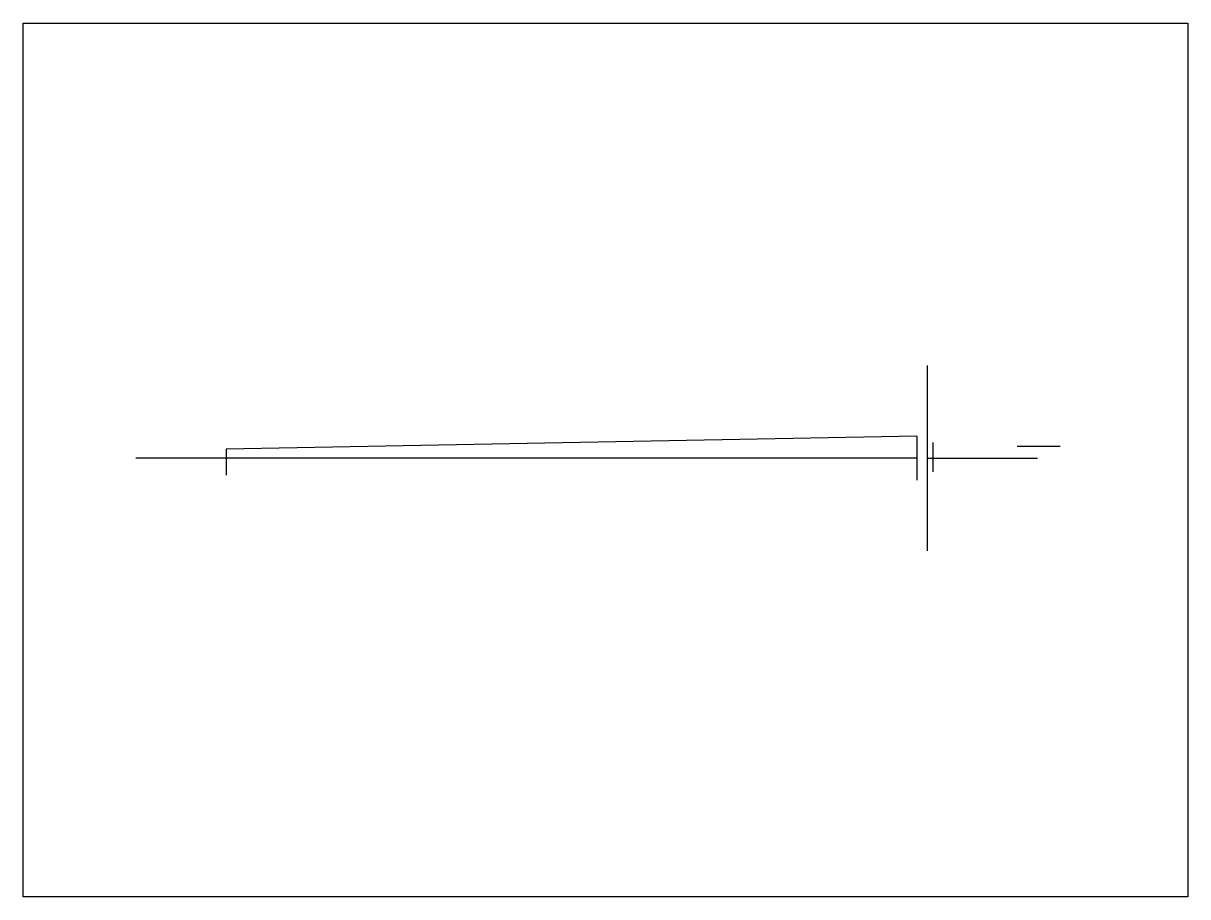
# Model space of a CAD drawing. Header units: millimetres. Extents: x 1240 to 2397, y 1350 to 1693.
# Drawn here: x 2261.4 to 2396.9, y 1350.4 to 1452 of the extents above.
import ezdxf

# ---------------------------------------------------------------- set-up
doc = ezdxf.new("R2010")
doc.units = ezdxf.units.MM
picture_1 = doc.add_image_def('image1.jpg', size_in_pixel=(1600, 1200))

msp = doc.modelspace()

# ---------------------------------------------------------------- linework, layer by layer
for p, q in [((2366.54, 1412.18), (2366.54, 1390.62)), ((2365.36, 1403.97), (2285.01, 1402.45)), ((2365.36, 1403.97), (2365.36, 1398.84)), ((2285.01, 1402.45), (2285.01, 1399.41)), ((2367.22, 1403.23), (2367.22, 1399.81)), ((2377.03, 1402.8), (2382.02, 1402.8)), ((2365.36, 1401.4), (2274.51, 1401.4)), ((2366.54, 1401.4), (2379.38, 1401.4))]:
    msp.add_line(p, q)

# ---------------------------------------------------------------- pictures from other files: only their frames are drawn
image = msp.add_image(picture_1, insert=(2261.4, 1350.39), size_in_units=(135.47, 101.6))
image.dxf.flags = 7

doc.saveas('drawing.dxf')
